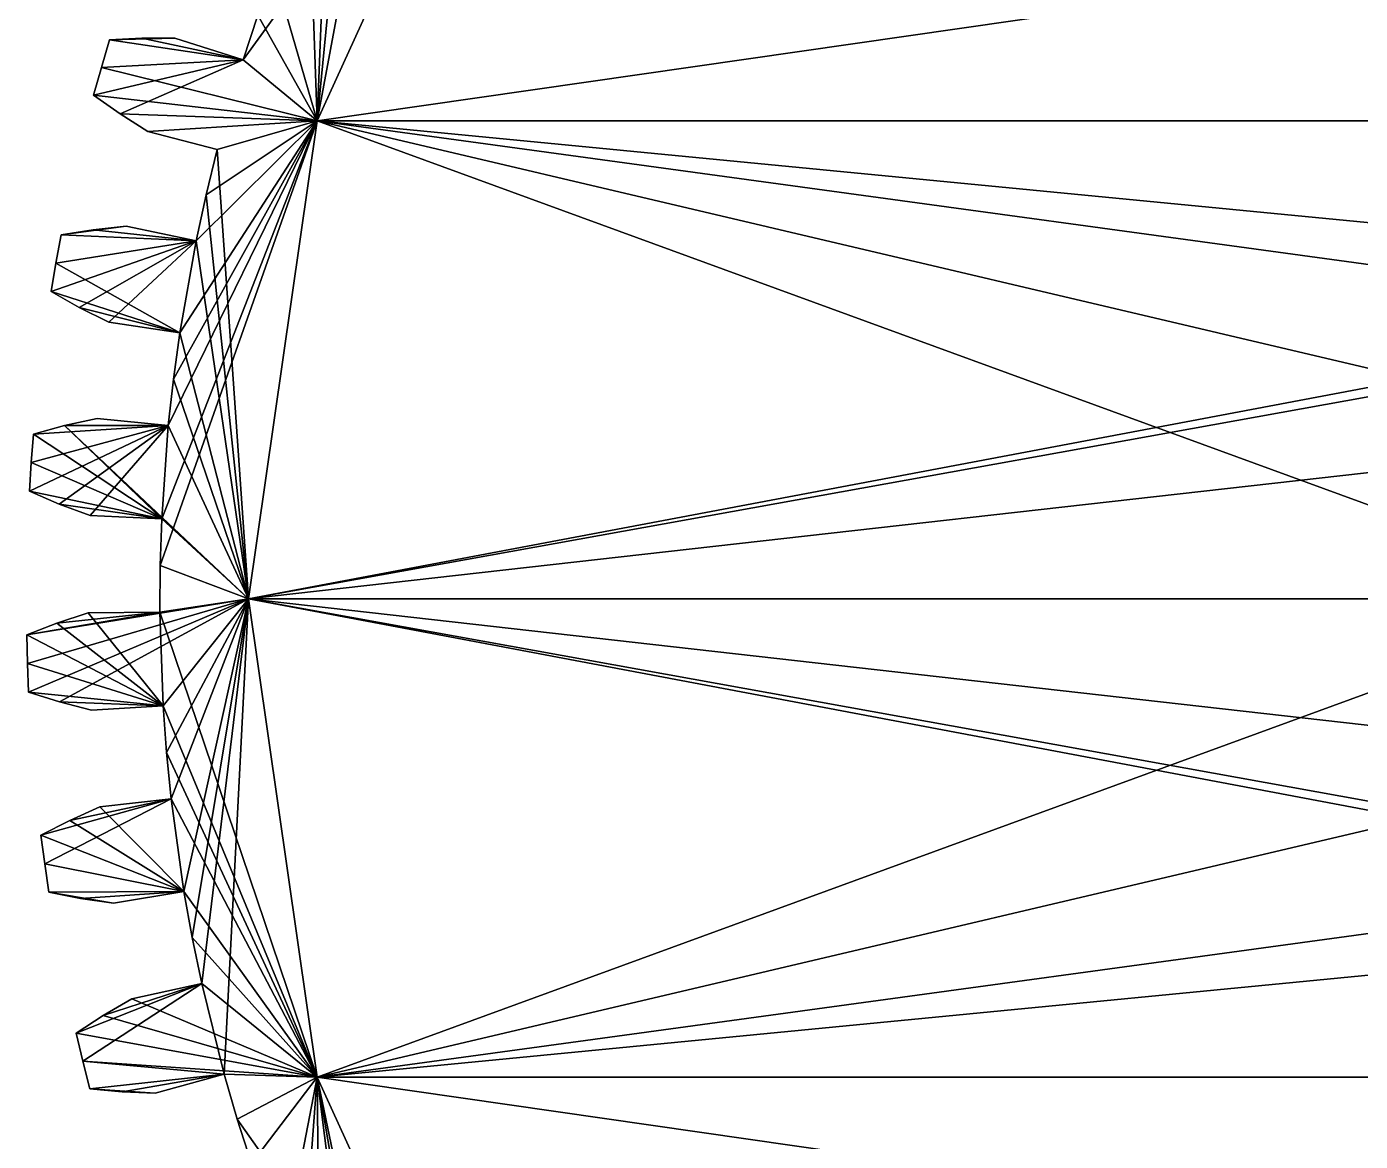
# Model space of a CAD drawing. Header units: inches. Extents: x -30 to 30, y -30 to 30.
# Drawn here: x -29.96 to -9.14, y -8.47 to 8.93 of the extents above; entities that cross this region are included whole.
import ezdxf

# ---------------------------------------------------------------- set-up
doc = ezdxf.new("R2010")
doc.units = ezdxf.units.IN
doc.header["$LTSCALE"] = 65.185185
doc.header["$MEASUREMENT"] = 0
for name, color, linetype in [('1', 7, 'CONTINUOUS'), ('100', 7, 'CONTINUOUS'), ('101', 7, 'CONTINUOUS'), ('103', 7, 'CONTINUOUS'), ('104', 7, 'CONTINUOUS'), ('2', 7, 'CONTINUOUS'), ('264', 7, 'CONTINUOUS'), ('265', 7, 'CONTINUOUS'), ('266', 7, 'CONTINUOUS'), ('267', 7, 'CONTINUOUS'), ('268', 7, 'CONTINUOUS'), ('269', 7, 'CONTINUOUS'), ('270', 7, 'CONTINUOUS'), ('271', 7, 'CONTINUOUS'), ('272', 7, 'CONTINUOUS'), ('273', 7, 'CONTINUOUS'), ('274', 7, 'CONTINUOUS'), ('275', 7, 'CONTINUOUS'), ('276', 7, 'CONTINUOUS'), ('277', 7, 'CONTINUOUS'), ('278', 7, 'CONTINUOUS'), ('279', 7, 'CONTINUOUS'), ('280', 7, 'CONTINUOUS'), ('281', 7, 'CONTINUOUS'), ('363', 7, 'CONTINUOUS'), ('364', 7, 'CONTINUOUS'), ('365', 7, 'CONTINUOUS'), ('368', 7, 'CONTINUOUS'), ('369', 7, 'CONTINUOUS'), ('370', 7, 'CONTINUOUS'), ('84', 7, 'CONTINUOUS'), ('85', 7, 'CONTINUOUS'), ('87', 7, 'CONTINUOUS'), ('88', 7, 'CONTINUOUS'), ('89', 7, 'CONTINUOUS'), ('90', 7, 'CONTINUOUS'), ('91', 7, 'CONTINUOUS'), ('92', 7, 'CONTINUOUS'), ('93', 7, 'CONTINUOUS'), ('94', 7, 'CONTINUOUS'), ('95', 7, 'CONTINUOUS'), ('96', 7, 'CONTINUOUS'), ('97', 7, 'CONTINUOUS'), ('98', 7, 'CONTINUOUS'), ('99', 7, 'CONTINUOUS')]:
    doc.layers.add(name, color=color, linetype=linetype)

msp = doc.modelspace()

# ---------------------------------------------------------------- linework, layer by layer
at = {"layer": '1', "color": 1, "linetype": 'CONTINUOUS'}
for points in [[(-24.249, 13.76), (-22.294, 14.326), (-25.427, 7.465), (-24.249, 13.76)], [(-24.936, 12.472), (-24.249, 13.76), (-25.427, 7.465), (-24.936, 12.472)], [(-25.254, 11.815), (-24.936, 12.472), (-25.427, 7.465), (-25.254, 11.815)], [(-25.555, 11.15), (-25.254, 11.815), (-25.427, 7.465), (-25.555, 11.15)], [(-26.103, 9.798), (-25.555, 11.15), (-25.427, 7.465), (-26.103, 9.798)], [(-26.351, 9.111), (-26.103, 9.798), (-25.427, 7.465), (-26.351, 9.111)], [(-26.58, 8.418), (-26.351, 9.111), (-25.427, 7.465), (-26.58, 8.418)], [(-28.668, 8.726), (-28.164, 8.754), (-26.58, 8.418), (-28.668, 8.726)], [(-28.164, 8.754), (-27.647, 8.756), (-26.58, 8.418), (-28.164, 8.754)], [(-28.795, 8.297), (-28.668, 8.726), (-26.58, 8.418), (-28.795, 8.297)], [(-28.795, 8.297), (-26.58, 8.418), (-25.427, 7.465), (-28.795, 8.297)], [(-28.916, 7.865), (-28.795, 8.297), (-25.427, 7.465), (-28.916, 7.865)], [(-28.504, 7.573), (-28.916, 7.865), (-25.427, 7.465), (-28.504, 7.573)], [(-28.067, 7.297), (-28.504, 7.573), (-25.427, 7.465), (-28.067, 7.297)], [(-26.985, 7.015), (-28.067, 7.297), (-25.427, 7.465), (-26.985, 7.015)], [(-26.5, 0), (-26.985, 7.015), (-25.427, 7.465), (-26.5, 0)], [(-27.159, 6.307), (-26.985, 7.015), (-26.5, 0), (-27.159, 6.307)], [(-27.315, 5.593), (-27.159, 6.307), (-26.5, 0), (-27.315, 5.593)], [(-29.505, 5.241), (-29.423, 5.682), (-27.315, 5.593), (-29.505, 5.241)], [(-29.423, 5.682), (-28.925, 5.762), (-27.315, 5.593), (-29.423, 5.682)], [(-28.925, 5.762), (-28.41, 5.818), (-27.315, 5.593), (-28.925, 5.762)], [(-29.505, 5.241), (-27.315, 5.593), (-27.57, 4.156), (-29.505, 5.241)], [(-27.57, 4.156), (-27.315, 5.593), (-26.5, 0), (-27.57, 4.156)], [(-29.58, 4.799), (-29.505, 5.241), (-27.57, 4.156), (-29.58, 4.799)], [(-29.14, 4.552), (-29.58, 4.799), (-27.57, 4.156), (-29.14, 4.552)], [(-28.676, 4.323), (-29.14, 4.552), (-27.57, 4.156), (-28.676, 4.323)], [(-27.669, 3.433), (-27.57, 4.156), (-26.5, 0), (-27.669, 3.433)], [(-27.75, 2.708), (-27.669, 3.433), (-26.5, 0), (-27.75, 2.708)], [(-29.856, 2.575), (-29.369, 2.707), (-27.853, 1.252), (-29.856, 2.575)], [(-29.369, 2.707), (-28.863, 2.816), (-27.75, 2.708), (-29.369, 2.707)], [(-29.369, 2.707), (-27.75, 2.708), (-26.5, 0), (-29.369, 2.707)], [(-27.853, 1.252), (-29.369, 2.707), (-26.5, 0), (-27.853, 1.252)], [(-29.891, 2.128), (-29.856, 2.575), (-27.853, 1.252), (-29.891, 2.128)], [(-29.919, 1.681), (-29.891, 2.128), (-27.853, 1.252), (-29.919, 1.681)], [(-29.456, 1.481), (-29.919, 1.681), (-27.853, 1.252), (-29.456, 1.481)], [(-28.971, 1.302), (-29.456, 1.481), (-27.853, 1.252), (-28.971, 1.302)], [(-27.877, 0.522), (-27.853, 1.252), (-26.5, 0), (-27.877, 0.522)], [(-27.881, -0.208), (-27.877, 0.522), (-26.5, 0), (-27.881, -0.208)], [(-27.881, -0.208), (-26.5, 0), (-25.427, -7.465), (-27.881, -0.208)], [(-28.999, -0.216), (-27.881, -0.208), (-27.832, -1.667), (-28.999, -0.216)], [(-27.832, -1.667), (-27.881, -0.208), (-25.427, -7.465), (-27.832, -1.667)], [(-29.961, -0.559), (-29.491, -0.377), (-27.832, -1.667), (-29.961, -0.559)], [(-29.491, -0.377), (-28.999, -0.216), (-27.832, -1.667), (-29.491, -0.377)], [(-29.95, -1.008), (-29.961, -0.559), (-27.832, -1.667), (-29.95, -1.008)], [(-29.931, -1.456), (-29.95, -1.008), (-27.832, -1.667), (-29.931, -1.456)], [(-29.449, -1.606), (-29.931, -1.456), (-27.832, -1.667), (-29.449, -1.606)], [(-28.948, -1.734), (-29.449, -1.606), (-27.832, -1.667), (-28.948, -1.734)], [(-27.778, -2.395), (-27.832, -1.667), (-25.427, -7.465), (-27.778, -2.395)], [(-27.706, -3.121), (-27.778, -2.395), (-25.427, -7.465), (-27.706, -3.121)], [(-28.818, -3.246), (-27.706, -3.121), (-27.505, -4.567), (-28.818, -3.246)], [(-27.505, -4.567), (-27.706, -3.121), (-25.427, -7.465), (-27.505, -4.567)], [(-29.29, -3.458), (-28.818, -3.246), (-27.505, -4.567), (-29.29, -3.458)], [(-29.739, -3.688), (-29.29, -3.458), (-27.505, -4.567), (-29.739, -3.688)], [(-29.68, -4.133), (-29.739, -3.688), (-27.505, -4.567), (-29.68, -4.133)], [(-29.615, -4.576), (-29.68, -4.133), (-27.505, -4.567), (-29.615, -4.576)], [(-28.608, -4.75), (-29.615, -4.576), (-27.505, -4.567), (-28.608, -4.75)], [(-29.615, -4.576), (-28.608, -4.75), (-29.12, -4.675), (-29.615, -4.576)], [(-27.376, -5.285), (-27.505, -4.567), (-25.427, -7.465), (-27.376, -5.285)], [(-27.228, -6), (-27.376, -5.285), (-25.427, -7.465), (-27.228, -6)], [(-28.321, -6.241), (-27.228, -6), (-25.427, -7.465), (-28.321, -6.241)], [(-28.768, -6.501), (-28.321, -6.241), (-25.427, -7.465), (-28.768, -6.501)], [(-29.19, -6.777), (-28.768, -6.501), (-25.427, -7.465), (-29.19, -6.777)], [(-29.086, -7.213), (-29.19, -6.777), (-25.427, -7.465), (-29.086, -7.213)], [(-28.974, -7.647), (-29.086, -7.213), (-26.877, -7.417), (-28.974, -7.647)], [(-26.877, -7.417), (-29.086, -7.213), (-25.427, -7.465), (-26.877, -7.417)], [(-27.955, -7.714), (-28.974, -7.647), (-26.877, -7.417), (-27.955, -7.714)], [(-26.674, -8.118), (-26.877, -7.417), (-25.427, -7.465), (-26.674, -8.118)], [(-26.674, -8.118), (-25.427, -7.465), (-22.294, -14.326), (-26.674, -8.118)], [(-28.974, -7.647), (-27.955, -7.714), (-28.472, -7.694), (-28.974, -7.647)], [(-26.452, -8.813), (-26.674, -8.118), (-22.294, -14.326), (-26.452, -8.813)]]:
    msp.add_3dface(points, dxfattribs=at)
at = {"layer": '100', "color": 1, "linetype": 'CONTINUOUS'}
for points in [[(-27.376, -5.285, 6), (-27.505, -4.567, 6), (-27.376, -5.285), (-27.376, -5.285, 6)], [(-27.505, -4.567, 6), (-27.505, -4.567), (-27.376, -5.285), (-27.505, -4.567, 6)], [(-27.228, -6, 6), (-27.376, -5.285, 6), (-27.228, -6), (-27.228, -6, 6)], [(-27.228, -6), (-27.376, -5.285, 6), (-27.376, -5.285), (-27.228, -6)]]:
    msp.add_3dface(points, dxfattribs=at)
at = {"layer": '101', "color": 1, "linetype": 'CONTINUOUS'}
for points in [[(-27.505, -4.567, 6), (-28.608, -4.75, 6), (-28.608, -4.75), (-27.505, -4.567, 6)], [(-27.505, -4.567, 6), (-28.608, -4.75), (-27.505, -4.567), (-27.505, -4.567, 6)]]:
    msp.add_3dface(points, dxfattribs=at)
at = {"layer": '103', "color": 1, "linetype": 'CONTINUOUS'}
for points in [[(-26.674, -8.118, 6), (-26.877, -7.417, 6), (-26.674, -8.118), (-26.674, -8.118, 6)], [(-26.877, -7.417, 6), (-26.877, -7.417), (-26.674, -8.118), (-26.877, -7.417, 6)], [(-26.452, -8.813, 6), (-26.674, -8.118, 6), (-26.452, -8.813), (-26.452, -8.813, 6)], [(-26.452, -8.813), (-26.674, -8.118, 6), (-26.674, -8.118), (-26.452, -8.813)]]:
    msp.add_3dface(points, dxfattribs=at)
at = {"layer": '104', "color": 1, "linetype": 'CONTINUOUS'}
for points in [[(-26.877, -7.417, 6), (-27.955, -7.714, 6), (-27.955, -7.714), (-26.877, -7.417, 6)], [(-26.877, -7.417, 6), (-27.955, -7.714), (-26.877, -7.417), (-26.877, -7.417, 6)]]:
    msp.add_3dface(points, dxfattribs=at)
at = {"layer": '2', "color": 1, "linetype": 'CONTINUOUS'}
for points in [[(-26.351, 9.111, 6), (-26.58, 8.418, 6), (-22.294, 14.326, 6), (-26.351, 9.111, 6)], [(-22.294, 14.326, 6), (-26.58, 8.418, 6), (-25.427, 7.465, 6), (-22.294, 14.326, 6)], [(-28.164, 8.754, 6), (-28.668, 8.726, 6), (-27.647, 8.756, 6), (-28.164, 8.754, 6)], [(-27.647, 8.756, 6), (-28.668, 8.726, 6), (-26.58, 8.418, 6), (-27.647, 8.756, 6)], [(-28.668, 8.726, 6), (-28.795, 8.297, 6), (-26.58, 8.418, 6), (-28.668, 8.726, 6)], [(-28.916, 7.865, 6), (-28.504, 7.573, 6), (-26.58, 8.418, 6), (-28.916, 7.865, 6)], [(-28.795, 8.297, 6), (-28.916, 7.865, 6), (-26.58, 8.418, 6), (-28.795, 8.297, 6)], [(-26.58, 8.418, 6), (-28.504, 7.573, 6), (-25.427, 7.465, 6), (-26.58, 8.418, 6)], [(-28.504, 7.573, 6), (-28.067, 7.297, 6), (-25.427, 7.465, 6), (-28.504, 7.573, 6)], [(-28.067, 7.297, 6), (-26.985, 7.015, 6), (-25.427, 7.465, 6), (-28.067, 7.297, 6)], [(-27.853, 1.252, 6), (-27.877, 0.522, 6), (-25.427, 7.465, 6), (-27.853, 1.252, 6)], [(-25.427, 7.465, 6), (-27.877, 0.522, 6), (-26.5, 0, 6), (-25.427, 7.465, 6)], [(-27.75, 2.708, 6), (-27.853, 1.252, 6), (-25.427, 7.465, 6), (-27.75, 2.708, 6)], [(-27.669, 3.433, 6), (-27.75, 2.708, 6), (-25.427, 7.465, 6), (-27.669, 3.433, 6)], [(-27.57, 4.156, 6), (-27.669, 3.433, 6), (-25.427, 7.465, 6), (-27.57, 4.156, 6)], [(-27.315, 5.593, 6), (-27.57, 4.156, 6), (-25.427, 7.465, 6), (-27.315, 5.593, 6)], [(-27.159, 6.307, 6), (-27.315, 5.593, 6), (-25.427, 7.465, 6), (-27.159, 6.307, 6)], [(-26.985, 7.015, 6), (-27.159, 6.307, 6), (-25.427, 7.465, 6), (-26.985, 7.015, 6)], [(-29.423, 5.682, 6), (-29.505, 5.241, 6), (-27.315, 5.593, 6), (-29.423, 5.682, 6)], [(-28.925, 5.762, 6), (-29.423, 5.682, 6), (-28.41, 5.818, 6), (-28.925, 5.762, 6)], [(-28.41, 5.818, 6), (-29.423, 5.682, 6), (-27.315, 5.593, 6), (-28.41, 5.818, 6)], [(-29.58, 4.799, 6), (-29.14, 4.552, 6), (-27.315, 5.593, 6), (-29.58, 4.799, 6)], [(-29.505, 5.241, 6), (-29.58, 4.799, 6), (-27.315, 5.593, 6), (-29.505, 5.241, 6)], [(-29.14, 4.552, 6), (-28.676, 4.323, 6), (-27.315, 5.593, 6), (-29.14, 4.552, 6)], [(-28.676, 4.323, 6), (-27.57, 4.156, 6), (-27.315, 5.593, 6), (-28.676, 4.323, 6)], [(-29.919, 1.681, 6), (-29.456, 1.481, 6), (-27.75, 2.708, 6), (-29.919, 1.681, 6)], [(-29.891, 2.128, 6), (-29.919, 1.681, 6), (-27.75, 2.708, 6), (-29.891, 2.128, 6)], [(-29.856, 2.575, 6), (-29.891, 2.128, 6), (-27.75, 2.708, 6), (-29.856, 2.575, 6)], [(-29.369, 2.707, 6), (-29.856, 2.575, 6), (-27.75, 2.708, 6), (-29.369, 2.707, 6)], [(-29.456, 1.481, 6), (-28.971, 1.302, 6), (-27.75, 2.708, 6), (-29.456, 1.481, 6)], [(-28.863, 2.816, 6), (-29.369, 2.707, 6), (-27.75, 2.708, 6), (-28.863, 2.816, 6)], [(-28.971, 1.302, 6), (-27.853, 1.252, 6), (-27.75, 2.708, 6), (-28.971, 1.302, 6)], [(-27.877, 0.522, 6), (-27.881, -0.208, 6), (-26.5, 0, 6), (-27.877, 0.522, 6)], [(-29.961, -0.559, 6), (-29.95, -1.008, 6), (-26.5, 0, 6), (-29.961, -0.559, 6)], [(-27.881, -0.208, 6), (-29.961, -0.559, 6), (-26.5, 0, 6), (-27.881, -0.208, 6)], [(-29.95, -1.008, 6), (-29.931, -1.456, 6), (-26.5, 0, 6), (-29.95, -1.008, 6)], [(-29.931, -1.456, 6), (-29.449, -1.606, 6), (-26.5, 0, 6), (-29.931, -1.456, 6)], [(-29.449, -1.606, 6), (-27.832, -1.667, 6), (-26.5, 0, 6), (-29.449, -1.606, 6)], [(-27.832, -1.667, 6), (-27.778, -2.395, 6), (-26.5, 0, 6), (-27.832, -1.667, 6)], [(-27.778, -2.395, 6), (-27.706, -3.121, 6), (-26.5, 0, 6), (-27.778, -2.395, 6)], [(-27.706, -3.121, 6), (-27.505, -4.567, 6), (-26.5, 0, 6), (-27.706, -3.121, 6)], [(-27.505, -4.567, 6), (-27.376, -5.285, 6), (-26.5, 0, 6), (-27.505, -4.567, 6)], [(-27.376, -5.285, 6), (-27.228, -6, 6), (-26.5, 0, 6), (-27.376, -5.285, 6)], [(-27.228, -6, 6), (-26.877, -7.417, 6), (-26.5, 0, 6), (-27.228, -6, 6)], [(-26.5, 0, 6), (-26.877, -7.417, 6), (-25.427, -7.465, 6), (-26.5, 0, 6)], [(-29.491, -0.377, 6), (-29.961, -0.559, 6), (-27.881, -0.208, 6), (-29.491, -0.377, 6)], [(-28.999, -0.216, 6), (-29.491, -0.377, 6), (-27.881, -0.208, 6), (-28.999, -0.216, 6)], [(-28.948, -1.734, 6), (-27.832, -1.667, 6), (-29.449, -1.606, 6), (-28.948, -1.734, 6)], [(-29.739, -3.688, 6), (-29.68, -4.133, 6), (-27.706, -3.121, 6), (-29.739, -3.688, 6)], [(-29.29, -3.458, 6), (-29.739, -3.688, 6), (-27.706, -3.121, 6), (-29.29, -3.458, 6)], [(-29.68, -4.133, 6), (-27.505, -4.567, 6), (-27.706, -3.121, 6), (-29.68, -4.133, 6)], [(-28.818, -3.246, 6), (-29.29, -3.458, 6), (-27.706, -3.121, 6), (-28.818, -3.246, 6)], [(-29.615, -4.576, 6), (-27.505, -4.567, 6), (-29.68, -4.133, 6), (-29.615, -4.576, 6)], [(-29.12, -4.675, 6), (-27.505, -4.567, 6), (-29.615, -4.576, 6), (-29.12, -4.675, 6)], [(-28.608, -4.75, 6), (-27.505, -4.567, 6), (-29.12, -4.675, 6), (-28.608, -4.75, 6)], [(-29.19, -6.777, 6), (-29.086, -7.213, 6), (-27.228, -6, 6), (-29.19, -6.777, 6)], [(-28.768, -6.501, 6), (-29.19, -6.777, 6), (-27.228, -6, 6), (-28.768, -6.501, 6)], [(-29.086, -7.213, 6), (-26.877, -7.417, 6), (-27.228, -6, 6), (-29.086, -7.213, 6)], [(-28.321, -6.241, 6), (-28.768, -6.501, 6), (-27.228, -6, 6), (-28.321, -6.241, 6)], [(-28.974, -7.647, 6), (-26.877, -7.417, 6), (-29.086, -7.213, 6), (-28.974, -7.647, 6)], [(-28.472, -7.694, 6), (-26.877, -7.417, 6), (-28.974, -7.647, 6), (-28.472, -7.694, 6)], [(-27.955, -7.714, 6), (-26.877, -7.417, 6), (-28.472, -7.694, 6), (-27.955, -7.714, 6)], [(-26.877, -7.417, 6), (-26.674, -8.118, 6), (-25.427, -7.465, 6), (-26.877, -7.417, 6)], [(-26.674, -8.118, 6), (-26.452, -8.813, 6), (-25.427, -7.465, 6), (-26.674, -8.118, 6)], [(-26.452, -8.813, 6), (-25.954, -10.186, 6), (-25.427, -7.465, 6), (-26.452, -8.813, 6)], [(-25.954, -10.186, 6), (-25.679, -10.862, 6), (-25.427, -7.465, 6), (-25.954, -10.186, 6)], [(-25.679, -10.862, 6), (-25.386, -11.53, 6), (-25.427, -7.465, 6), (-25.679, -10.862, 6)], [(-24.403, -13.486, 6), (-24.041, -14.12, 6), (-25.427, -7.465, 6), (-24.403, -13.486, 6)], [(-25.427, -7.465, 6), (-24.041, -14.12, 6), (-22.294, -14.326, 6), (-25.427, -7.465, 6)], [(-24.748, -12.843, 6), (-24.403, -13.486, 6), (-25.427, -7.465, 6), (-24.748, -12.843, 6)], [(-25.386, -11.53, 6), (-24.748, -12.843, 6), (-25.427, -7.465, 6), (-25.386, -11.53, 6)]]:
    msp.add_3dface(points, dxfattribs=at)
at = {"layer": '264', "color": 1, "linetype": 'CONTINUOUS'}
for points in [[(-28.668, 8.726, 6), (-28.164, 8.754, 6), (-28.668, 8.726), (-28.668, 8.726, 6)], [(-28.668, 8.726), (-28.164, 8.754, 6), (-28.164, 8.754), (-28.668, 8.726)], [(-28.164, 8.754, 6), (-27.647, 8.756, 6), (-28.164, 8.754), (-28.164, 8.754, 6)], [(-27.647, 8.756, 6), (-27.647, 8.756), (-28.164, 8.754), (-27.647, 8.756, 6)]]:
    msp.add_3dface(points, dxfattribs=at)
at = {"layer": '265', "color": 1, "linetype": 'CONTINUOUS'}
for points in [[(-28.795, 8.297, 6), (-28.668, 8.726, 6), (-28.795, 8.297), (-28.795, 8.297, 6)], [(-28.668, 8.726, 6), (-28.668, 8.726), (-28.795, 8.297), (-28.668, 8.726, 6)], [(-28.916, 7.865, 6), (-28.795, 8.297, 6), (-28.916, 7.865), (-28.916, 7.865, 6)], [(-28.916, 7.865), (-28.795, 8.297, 6), (-28.795, 8.297), (-28.916, 7.865)]]:
    msp.add_3dface(points, dxfattribs=at)
at = {"layer": '266', "color": 1, "linetype": 'CONTINUOUS'}
for points in [[(-28.504, 7.573, 6), (-28.916, 7.865, 6), (-28.504, 7.573), (-28.504, 7.573, 6)], [(-28.916, 7.865, 6), (-28.916, 7.865), (-28.504, 7.573), (-28.916, 7.865, 6)], [(-28.067, 7.297, 6), (-28.504, 7.573, 6), (-28.067, 7.297), (-28.067, 7.297, 6)], [(-28.067, 7.297), (-28.504, 7.573, 6), (-28.504, 7.573), (-28.067, 7.297)]]:
    msp.add_3dface(points, dxfattribs=at)
at = {"layer": '267', "color": 1, "linetype": 'CONTINUOUS'}
for points in [[(-29.423, 5.682, 6), (-28.925, 5.762, 6), (-29.423, 5.682), (-29.423, 5.682, 6)], [(-29.423, 5.682), (-28.925, 5.762, 6), (-28.925, 5.762), (-29.423, 5.682)], [(-28.925, 5.762, 6), (-28.41, 5.818, 6), (-28.925, 5.762), (-28.925, 5.762, 6)], [(-28.41, 5.818, 6), (-28.41, 5.818), (-28.925, 5.762), (-28.41, 5.818, 6)]]:
    msp.add_3dface(points, dxfattribs=at)
at = {"layer": '268', "color": 1, "linetype": 'CONTINUOUS'}
for points in [[(-29.505, 5.241, 6), (-29.423, 5.682, 6), (-29.505, 5.241), (-29.505, 5.241, 6)], [(-29.423, 5.682, 6), (-29.423, 5.682), (-29.505, 5.241), (-29.423, 5.682, 6)], [(-29.58, 4.799, 6), (-29.505, 5.241, 6), (-29.58, 4.799), (-29.58, 4.799, 6)], [(-29.58, 4.799), (-29.505, 5.241, 6), (-29.505, 5.241), (-29.58, 4.799)]]:
    msp.add_3dface(points, dxfattribs=at)
at = {"layer": '269', "color": 1, "linetype": 'CONTINUOUS'}
for points in [[(-29.14, 4.552, 6), (-29.58, 4.799, 6), (-29.14, 4.552), (-29.14, 4.552, 6)], [(-29.58, 4.799, 6), (-29.58, 4.799), (-29.14, 4.552), (-29.58, 4.799, 6)], [(-28.676, 4.323, 6), (-29.14, 4.552, 6), (-28.676, 4.323), (-28.676, 4.323, 6)], [(-28.676, 4.323), (-29.14, 4.552, 6), (-29.14, 4.552), (-28.676, 4.323)]]:
    msp.add_3dface(points, dxfattribs=at)
at = {"layer": '270', "color": 1, "linetype": 'CONTINUOUS'}
for points in [[(-29.856, 2.575, 6), (-29.369, 2.707, 6), (-29.856, 2.575), (-29.856, 2.575, 6)], [(-29.856, 2.575), (-29.369, 2.707, 6), (-29.369, 2.707), (-29.856, 2.575)], [(-29.369, 2.707, 6), (-28.863, 2.816, 6), (-29.369, 2.707), (-29.369, 2.707, 6)], [(-28.863, 2.816, 6), (-28.863, 2.816), (-29.369, 2.707), (-28.863, 2.816, 6)]]:
    msp.add_3dface(points, dxfattribs=at)
at = {"layer": '271', "color": 1, "linetype": 'CONTINUOUS'}
for points in [[(-29.891, 2.128, 6), (-29.856, 2.575, 6), (-29.891, 2.128), (-29.891, 2.128, 6)], [(-29.856, 2.575, 6), (-29.856, 2.575), (-29.891, 2.128), (-29.856, 2.575, 6)], [(-29.919, 1.681, 6), (-29.891, 2.128, 6), (-29.919, 1.681), (-29.919, 1.681, 6)], [(-29.919, 1.681), (-29.891, 2.128, 6), (-29.891, 2.128), (-29.919, 1.681)]]:
    msp.add_3dface(points, dxfattribs=at)
at = {"layer": '272', "color": 1, "linetype": 'CONTINUOUS'}
for points in [[(-29.456, 1.481, 6), (-29.919, 1.681, 6), (-29.456, 1.481), (-29.456, 1.481, 6)], [(-29.919, 1.681, 6), (-29.919, 1.681), (-29.456, 1.481), (-29.919, 1.681, 6)], [(-28.971, 1.302, 6), (-29.456, 1.481, 6), (-28.971, 1.302), (-28.971, 1.302, 6)], [(-28.971, 1.302), (-29.456, 1.481, 6), (-29.456, 1.481), (-28.971, 1.302)]]:
    msp.add_3dface(points, dxfattribs=at)
at = {"layer": '273', "color": 1, "linetype": 'CONTINUOUS'}
for points in [[(-29.961, -0.559, 6), (-29.491, -0.377, 6), (-29.961, -0.559), (-29.961, -0.559, 6)], [(-29.961, -0.559), (-29.491, -0.377, 6), (-29.491, -0.377), (-29.961, -0.559)], [(-29.491, -0.377, 6), (-28.999, -0.216, 6), (-29.491, -0.377), (-29.491, -0.377, 6)], [(-28.999, -0.216, 6), (-28.999, -0.216), (-29.491, -0.377), (-28.999, -0.216, 6)]]:
    msp.add_3dface(points, dxfattribs=at)
at = {"layer": '274', "color": 1, "linetype": 'CONTINUOUS'}
for points in [[(-29.95, -1.008, 6), (-29.961, -0.559, 6), (-29.95, -1.008), (-29.95, -1.008, 6)], [(-29.961, -0.559, 6), (-29.961, -0.559), (-29.95, -1.008), (-29.961, -0.559, 6)], [(-29.931, -1.456, 6), (-29.95, -1.008, 6), (-29.931, -1.456), (-29.931, -1.456, 6)], [(-29.931, -1.456), (-29.95, -1.008, 6), (-29.95, -1.008), (-29.931, -1.456)]]:
    msp.add_3dface(points, dxfattribs=at)
at = {"layer": '275', "color": 1, "linetype": 'CONTINUOUS'}
for points in [[(-29.449, -1.606, 6), (-29.931, -1.456, 6), (-29.449, -1.606), (-29.449, -1.606, 6)], [(-29.931, -1.456, 6), (-29.931, -1.456), (-29.449, -1.606), (-29.931, -1.456, 6)], [(-28.948, -1.734, 6), (-29.449, -1.606, 6), (-28.948, -1.734), (-28.948, -1.734, 6)], [(-28.948, -1.734), (-29.449, -1.606, 6), (-29.449, -1.606), (-28.948, -1.734)]]:
    msp.add_3dface(points, dxfattribs=at)
at = {"layer": '276', "color": 1, "linetype": 'CONTINUOUS'}
for points in [[(-29.29, -3.458, 6), (-28.818, -3.246, 6), (-29.29, -3.458), (-29.29, -3.458, 6)], [(-28.818, -3.246, 6), (-28.818, -3.246), (-29.29, -3.458), (-28.818, -3.246, 6)], [(-29.739, -3.688, 6), (-29.29, -3.458, 6), (-29.739, -3.688), (-29.739, -3.688, 6)], [(-29.739, -3.688), (-29.29, -3.458, 6), (-29.29, -3.458), (-29.739, -3.688)]]:
    msp.add_3dface(points, dxfattribs=at)
at = {"layer": '277', "color": 1, "linetype": 'CONTINUOUS'}
for points in [[(-29.68, -4.133, 6), (-29.739, -3.688, 6), (-29.68, -4.133), (-29.68, -4.133, 6)], [(-29.739, -3.688, 6), (-29.739, -3.688), (-29.68, -4.133), (-29.739, -3.688, 6)], [(-29.615, -4.576, 6), (-29.68, -4.133, 6), (-29.615, -4.576), (-29.615, -4.576, 6)], [(-29.615, -4.576), (-29.68, -4.133, 6), (-29.68, -4.133), (-29.615, -4.576)]]:
    msp.add_3dface(points, dxfattribs=at)
at = {"layer": '278', "color": 1, "linetype": 'CONTINUOUS'}
for points in [[(-29.12, -4.675, 6), (-29.615, -4.576, 6), (-29.12, -4.675), (-29.12, -4.675, 6)], [(-29.615, -4.576, 6), (-29.615, -4.576), (-29.12, -4.675), (-29.615, -4.576, 6)], [(-28.608, -4.75, 6), (-29.12, -4.675, 6), (-28.608, -4.75), (-28.608, -4.75, 6)], [(-28.608, -4.75), (-29.12, -4.675, 6), (-29.12, -4.675), (-28.608, -4.75)]]:
    msp.add_3dface(points, dxfattribs=at)
at = {"layer": '279', "color": 1, "linetype": 'CONTINUOUS'}
for points in [[(-28.768, -6.501, 6), (-28.321, -6.241, 6), (-28.768, -6.501), (-28.768, -6.501, 6)], [(-28.321, -6.241, 6), (-28.321, -6.241), (-28.768, -6.501), (-28.321, -6.241, 6)], [(-29.19, -6.777, 6), (-28.768, -6.501, 6), (-29.19, -6.777), (-29.19, -6.777, 6)], [(-29.19, -6.777), (-28.768, -6.501, 6), (-28.768, -6.501), (-29.19, -6.777)]]:
    msp.add_3dface(points, dxfattribs=at)
at = {"layer": '280', "color": 1, "linetype": 'CONTINUOUS'}
for points in [[(-29.086, -7.213, 6), (-29.19, -6.777, 6), (-29.086, -7.213), (-29.086, -7.213, 6)], [(-29.19, -6.777, 6), (-29.19, -6.777), (-29.086, -7.213), (-29.19, -6.777, 6)], [(-28.974, -7.647, 6), (-29.086, -7.213, 6), (-28.974, -7.647), (-28.974, -7.647, 6)], [(-28.974, -7.647), (-29.086, -7.213, 6), (-29.086, -7.213), (-28.974, -7.647)]]:
    msp.add_3dface(points, dxfattribs=at)
at = {"layer": '281', "color": 1, "linetype": 'CONTINUOUS'}
for points in [[(-28.472, -7.694, 6), (-28.974, -7.647, 6), (-28.472, -7.694), (-28.472, -7.694, 6)], [(-28.974, -7.647, 6), (-28.974, -7.647), (-28.472, -7.694), (-28.974, -7.647, 6)], [(-27.955, -7.714, 6), (-28.472, -7.694, 6), (-27.955, -7.714), (-27.955, -7.714, 6)], [(-27.955, -7.714), (-28.472, -7.694, 6), (-28.472, -7.694), (-27.955, -7.714)]]:
    msp.add_3dface(points, dxfattribs=at)
at = {"layer": '363', "color": 1, "linetype": 'CONTINUOUS'}
for points in [[(-22.293, 14.327, 5), (-25.427, 7.466, 5), (22.293, 14.327, 5), (-22.293, 14.327, 5)], [(22.293, 14.327, 5), (-25.427, 7.466, 5), (25.427, 7.466, 5), (22.293, 14.327, 5)], [(-25.427, 7.466, 5), (-26.5, 0, 5), (0, 5, 5), (-25.427, 7.466, 5)], [(25.427, 7.466, 5), (-25.427, 7.466, 5), (0, 5, 5), (25.427, 7.466, 5)], [(0, 5, 5), (-26.5, 0, 5), (-2.499, 4.33, 5), (0, 5, 5)], [(-2.499, 4.33, 5), (-26.5, 0, 5), (-4.33, 2.499, 5), (-2.499, 4.33, 5)], [(-4.33, 2.499, 5), (-26.5, 0, 5), (-5, 0, 5), (-4.33, 2.499, 5)], [(-26.5, 0, 5), (-25.427, -7.466, 5), (-5, 0, 5), (-26.5, 0, 5)], [(-5, 0, 5), (-25.427, -7.466, 5), (-4.33, -2.499, 5), (-5, 0, 5)], [(-4.33, -2.499, 5), (-25.427, -7.466, 5), (-2.499, -4.33, 5), (-4.33, -2.499, 5)], [(-2.499, -4.33, 5), (-25.427, -7.466, 5), (0, -5, 5), (-2.499, -4.33, 5)], [(-25.427, -7.466, 5), (25.427, -7.466, 5), (0, -5, 5), (-25.427, -7.466, 5)], [(-22.293, -14.327, 5), (25.427, -7.466, 5), (-25.427, -7.466, 5), (-22.293, -14.327, 5)], [(22.293, -14.327, 5), (25.427, -7.466, 5), (-22.293, -14.327, 5), (22.293, -14.327, 5)]]:
    msp.add_3dface(points, dxfattribs=at)
at = {"layer": '364', "color": 1, "linetype": 'CONTINUOUS'}
for points in [[(-22.294, 14.326, 6), (-25.427, 7.465, 6), (-22.293, 14.327, 5), (-22.294, 14.326, 6)], [(-25.427, 7.465, 6), (-25.427, 7.466, 5), (-22.293, 14.327, 5), (-25.427, 7.465, 6)], [(-25.427, 7.465, 6), (-26.5, 0, 6), (-25.427, 7.466, 5), (-25.427, 7.465, 6)], [(-26.5, 0, 6), (-26.5, 0, 5), (-25.427, 7.466, 5), (-26.5, 0, 6)]]:
    msp.add_3dface(points, dxfattribs=at)
at = {"layer": '365', "color": 1, "linetype": 'CONTINUOUS'}
for points in [[(-26.5, 0, 6), (-25.427, -7.465, 6), (-26.5, 0, 5), (-26.5, 0, 6)], [(-25.427, -7.465, 6), (-25.427, -7.466, 5), (-26.5, 0, 5), (-25.427, -7.465, 6)], [(-25.427, -7.465, 6), (-22.294, -14.326, 6), (-25.427, -7.466, 5), (-25.427, -7.465, 6)], [(-22.294, -14.326, 6), (-22.293, -14.327, 5), (-25.427, -7.466, 5), (-22.294, -14.326, 6)]]:
    msp.add_3dface(points, dxfattribs=at)
at = {"layer": '368', "color": 1, "linetype": 'CONTINUOUS'}
for points in [[(-22.293, 14.327, 1), (25.427, 7.466, 1), (-25.427, 7.466, 1), (-22.293, 14.327, 1)], [(22.293, 14.327, 1), (25.427, 7.466, 1), (-22.293, 14.327, 1), (22.293, 14.327, 1)], [(-26.5, 0, 1), (-25.427, 7.466, 1), (-5, 0, 1), (-26.5, 0, 1)], [(-25.427, 7.466, 1), (25.427, 7.466, 1), (0, 5, 1), (-25.427, 7.466, 1)], [(-5, 0, 1), (-25.427, 7.466, 1), (-4.33, 2.499, 1), (-5, 0, 1)], [(-4.33, 2.499, 1), (-25.427, 7.466, 1), (-2.499, 4.33, 1), (-4.33, 2.499, 1)], [(-2.499, 4.33, 1), (-25.427, 7.466, 1), (0, 5, 1), (-2.499, 4.33, 1)], [(-25.427, -7.466, 1), (-26.5, 0, 1), (0, -5, 1), (-25.427, -7.466, 1)], [(-26.5, 0, 1), (-5, 0, 1), (-4.33, -2.499, 1), (-26.5, 0, 1)], [(0, -5, 1), (-26.5, 0, 1), (-2.499, -4.33, 1), (0, -5, 1)], [(-2.499, -4.33, 1), (-26.5, 0, 1), (-4.33, -2.499, 1), (-2.499, -4.33, 1)], [(25.427, -7.466, 1), (-25.427, -7.466, 1), (0, -5, 1), (25.427, -7.466, 1)], [(-22.293, -14.327, 1), (-25.427, -7.466, 1), (22.293, -14.327, 1), (-22.293, -14.327, 1)], [(22.293, -14.327, 1), (-25.427, -7.466, 1), (25.427, -7.466, 1), (22.293, -14.327, 1)]]:
    msp.add_3dface(points, dxfattribs=at)
at = {"layer": '369', "color": 1, "linetype": 'CONTINUOUS'}
for points in [[(-22.293, 14.327, 1), (-25.427, 7.466, 1), (-22.294, 14.326), (-22.293, 14.327, 1)], [(-22.294, 14.326), (-25.427, 7.466, 1), (-25.427, 7.465), (-22.294, 14.326)], [(-25.427, 7.466, 1), (-26.5, 0, 1), (-25.427, 7.465), (-25.427, 7.466, 1)], [(-26.5, 0, 1), (-26.5, 0), (-25.427, 7.465), (-26.5, 0, 1)]]:
    msp.add_3dface(points, dxfattribs=at)
at = {"layer": '370', "color": 1, "linetype": 'CONTINUOUS'}
for points in [[(-26.5, 0, 1), (-25.427, -7.466, 1), (-26.5, 0), (-26.5, 0, 1)], [(-26.5, 0), (-25.427, -7.466, 1), (-25.427, -7.465), (-26.5, 0)], [(-25.427, -7.466, 1), (-22.293, -14.327, 1), (-25.427, -7.465), (-25.427, -7.466, 1)], [(-25.427, -7.465), (-22.293, -14.327, 1), (-22.294, -14.326), (-25.427, -7.465)]]:
    msp.add_3dface(points, dxfattribs=at)
at = {"layer": '84', "color": 1, "linetype": 'CONTINUOUS'}
for points in [[(-27.647, 8.756, 6), (-26.58, 8.418, 6), (-26.58, 8.418), (-27.647, 8.756, 6)], [(-27.647, 8.756), (-27.647, 8.756, 6), (-26.58, 8.418), (-27.647, 8.756)]]:
    msp.add_3dface(points, dxfattribs=at)
at = {"layer": '85', "color": 1, "linetype": 'CONTINUOUS'}
for points in [[(-26.58, 8.418, 6), (-26.351, 9.111, 6), (-26.58, 8.418), (-26.58, 8.418, 6)], [(-26.58, 8.418), (-26.351, 9.111, 6), (-26.351, 9.111), (-26.58, 8.418)]]:
    msp.add_3dface(points, dxfattribs=at)
at = {"layer": '87', "color": 1, "linetype": 'CONTINUOUS'}
for points in [[(-28.41, 5.818, 6), (-27.315, 5.593, 6), (-27.315, 5.593), (-28.41, 5.818, 6)], [(-28.41, 5.818), (-28.41, 5.818, 6), (-27.315, 5.593), (-28.41, 5.818)]]:
    msp.add_3dface(points, dxfattribs=at)
at = {"layer": '88', "color": 1, "linetype": 'CONTINUOUS'}
for points in [[(-27.159, 6.307, 6), (-26.985, 7.015, 6), (-27.159, 6.307), (-27.159, 6.307, 6)], [(-26.985, 7.015, 6), (-26.985, 7.015), (-27.159, 6.307), (-26.985, 7.015, 6)], [(-27.315, 5.593, 6), (-27.159, 6.307, 6), (-27.315, 5.593), (-27.315, 5.593, 6)], [(-27.315, 5.593), (-27.159, 6.307, 6), (-27.159, 6.307), (-27.315, 5.593)]]:
    msp.add_3dface(points, dxfattribs=at)
at = {"layer": '89', "color": 1, "linetype": 'CONTINUOUS'}
for points in [[(-26.985, 7.015, 6), (-28.067, 7.297, 6), (-28.067, 7.297), (-26.985, 7.015, 6)], [(-26.985, 7.015, 6), (-28.067, 7.297), (-26.985, 7.015), (-26.985, 7.015, 6)]]:
    msp.add_3dface(points, dxfattribs=at)
at = {"layer": '90', "color": 1, "linetype": 'CONTINUOUS'}
for points in [[(-28.863, 2.816, 6), (-27.75, 2.708, 6), (-27.75, 2.708), (-28.863, 2.816, 6)], [(-28.863, 2.816), (-28.863, 2.816, 6), (-27.75, 2.708), (-28.863, 2.816)]]:
    msp.add_3dface(points, dxfattribs=at)
at = {"layer": '91', "color": 1, "linetype": 'CONTINUOUS'}
for points in [[(-27.669, 3.433, 6), (-27.57, 4.156, 6), (-27.669, 3.433), (-27.669, 3.433, 6)], [(-27.57, 4.156, 6), (-27.57, 4.156), (-27.669, 3.433), (-27.57, 4.156, 6)], [(-27.75, 2.708, 6), (-27.669, 3.433, 6), (-27.75, 2.708), (-27.75, 2.708, 6)], [(-27.75, 2.708), (-27.669, 3.433, 6), (-27.669, 3.433), (-27.75, 2.708)]]:
    msp.add_3dface(points, dxfattribs=at)
at = {"layer": '92', "color": 1, "linetype": 'CONTINUOUS'}
for points in [[(-27.57, 4.156, 6), (-28.676, 4.323, 6), (-28.676, 4.323), (-27.57, 4.156, 6)], [(-27.57, 4.156, 6), (-28.676, 4.323), (-27.57, 4.156), (-27.57, 4.156, 6)]]:
    msp.add_3dface(points, dxfattribs=at)
at = {"layer": '93', "color": 1, "linetype": 'CONTINUOUS'}
for points in [[(-28.999, -0.216, 6), (-27.881, -0.208, 6), (-27.881, -0.208), (-28.999, -0.216, 6)], [(-28.999, -0.216), (-28.999, -0.216, 6), (-27.881, -0.208), (-28.999, -0.216)]]:
    msp.add_3dface(points, dxfattribs=at)
at = {"layer": '94', "color": 1, "linetype": 'CONTINUOUS'}
for points in [[(-27.877, 0.522, 6), (-27.853, 1.252, 6), (-27.877, 0.522), (-27.877, 0.522, 6)], [(-27.853, 1.252, 6), (-27.853, 1.252), (-27.877, 0.522), (-27.853, 1.252, 6)], [(-27.881, -0.208, 6), (-27.877, 0.522, 6), (-27.881, -0.208), (-27.881, -0.208, 6)], [(-27.881, -0.208), (-27.877, 0.522, 6), (-27.877, 0.522), (-27.881, -0.208)]]:
    msp.add_3dface(points, dxfattribs=at)
at = {"layer": '95', "color": 1, "linetype": 'CONTINUOUS'}
for points in [[(-27.853, 1.252, 6), (-28.971, 1.302, 6), (-28.971, 1.302), (-27.853, 1.252, 6)], [(-27.853, 1.252, 6), (-28.971, 1.302), (-27.853, 1.252), (-27.853, 1.252, 6)]]:
    msp.add_3dface(points, dxfattribs=at)
at = {"layer": '96', "color": 1, "linetype": 'CONTINUOUS'}
for points in [[(-28.818, -3.246, 6), (-27.706, -3.121, 6), (-27.706, -3.121), (-28.818, -3.246, 6)], [(-28.818, -3.246), (-28.818, -3.246, 6), (-27.706, -3.121), (-28.818, -3.246)]]:
    msp.add_3dface(points, dxfattribs=at)
at = {"layer": '97', "color": 1, "linetype": 'CONTINUOUS'}
for points in [[(-27.778, -2.395, 6), (-27.832, -1.667, 6), (-27.778, -2.395), (-27.778, -2.395, 6)], [(-27.832, -1.667, 6), (-27.832, -1.667), (-27.778, -2.395), (-27.832, -1.667, 6)], [(-27.706, -3.121, 6), (-27.778, -2.395, 6), (-27.706, -3.121), (-27.706, -3.121, 6)], [(-27.706, -3.121), (-27.778, -2.395, 6), (-27.778, -2.395), (-27.706, -3.121)]]:
    msp.add_3dface(points, dxfattribs=at)
at = {"layer": '98', "color": 1, "linetype": 'CONTINUOUS'}
for points in [[(-27.832, -1.667, 6), (-28.948, -1.734, 6), (-28.948, -1.734), (-27.832, -1.667, 6)], [(-27.832, -1.667, 6), (-28.948, -1.734), (-27.832, -1.667), (-27.832, -1.667, 6)]]:
    msp.add_3dface(points, dxfattribs=at)
at = {"layer": '99', "color": 1, "linetype": 'CONTINUOUS'}
for points in [[(-28.321, -6.241, 6), (-27.228, -6, 6), (-27.228, -6), (-28.321, -6.241, 6)], [(-28.321, -6.241), (-28.321, -6.241, 6), (-27.228, -6), (-28.321, -6.241)]]:
    msp.add_3dface(points, dxfattribs=at)

doc.saveas('drawing.dxf')
